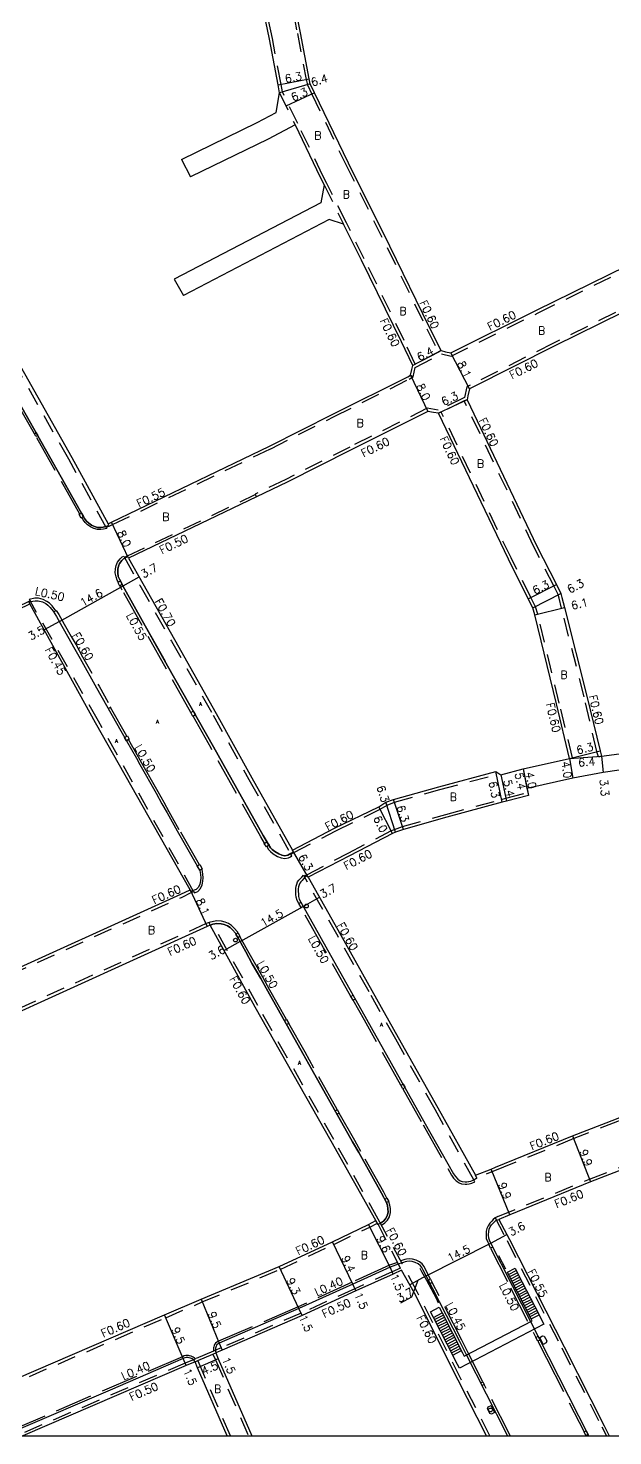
# Model space of a CAD drawing. Header units: metres. Extents: x -2400 to -1599, y -109200 to -108600.
# Drawn here: x -2234.9 to -2118, y -109200 to -108918.7 of the extents above; entities that cross this region are included whole.
import ezdxf

# ---------------------------------------------------------------- set-up
doc = ezdxf.new("R2010")
doc.units = ezdxf.units.M
doc.header["$LTSCALE"] = 2.5
doc.linetypes.add('22320', pattern=[2.5, 1.5, -1])
doc.linetypes.add('22330', pattern=[4, 3, -1])
doc.layers.get('0').update_dxf_attribs({"color": 150, "lineweight": 50})
for name, color, linetype in [('2101000', 7, 'Continuous'), ('2102000', 4, 'Continuous'), ('2102001', 191, 'Continuous'), ('2211000', 14, 'Continuous'), ('2211100', 7, 'Continuous'), ('2213000', 3, 'Continuous'), ('2227000', 1, 'Continuous'), ('2232000', 120, '22320'), ('2233000', 120, '22330'), ('2235000', 4, 'Continuous'), ('2236000', 3, 'Continuous'), ('2238000', 3, 'Continuous'), ('6165200', 90, '61300'), ('9107000', 4, 'Continuous'), ('9201100', 215, 'Continuous'), ('9201500', 222, 'Continuous'), ('9201600', 215, 'Continuous'), ('9202100', 82, 'Continuous'), ('9203500', 155, 'Continuous'), ('999', 7, 'Continuous')]:
    doc.layers.add(name, color=color, linetype=linetype)
doc.styles.add('Dm_Anotation', font='txt.shx', dxfattribs={"bigfont": 'pscdm.shx'})
doc.linetypes.add('61300', pattern='A,2,-0.75,[1,dmdr.shx,S=0.15,R=0,X=0,Y=0],-0.75', length=3.5)

# ---------------------------------------------------------------- blocks, each defined once
blk = doc.blocks.new('223800')
at = {"color": 0, "linetype": 'Continuous'}
blk.add_circle((0, 0), 0.75, dxfattribs=at)

msp = doc.modelspace()

# ---------------------------------------------------------------- linework, layer by layer
at = {"layer": '2101000'}
for points in [[(-2152.35, -108983.11), (-2154.66, -108978.47), (-2162.58, -108962.25), (-2170.86, -108945.63), (-2177.67, -108931.56), (-2178.52, -108929.79), (-2178.73, -108928.81), (-2180.49, -108919.61), (-2185, -108896.77), (-2185.27, -108895.41), (-2181.96, -108894.75), (-2144.16, -108887.31), (-2140.11, -108886.51), (-2109.64, -108880.31), (-2106.22, -108879.64), (-2103.59, -108893.59), (-2100.46, -108912.92), (-2099.84, -108916.76), (-2095.9, -108941.15)], [(-2184.66, -108931.6), (-2184.92, -108929.99), (-2186.67, -108920.82), (-2191.38, -108898.03), (-2191.67, -108896.67), (-2192.72, -108896.87), (-2198.43, -108898), (-2221.2, -108902.42), (-2251.51, -108908.37), (-2269.32, -108912.27)], [(-2273.35, -108920.93), (-2266.16, -108933.38), (-2257.41, -108948.81), (-2251.57, -108959.4), (-2244.19, -108972.67), (-2237.71, -108984.02), (-2226.17, -109004.45), (-2218.96, -109017.69)], [(-2181.54, -108937.98), (-2176.51, -108948.41), (-2175.75, -108949.94)], [(-2152.35, -108983.11), (-2151.46, -108983.32), (-2150.41, -108983.57), (-2133.22, -108975.03), (-2115.16, -108966.13), (-2108.18, -108962.54), (-2106.19, -108961.66), (-2103.51, -108960.46), (-2099.99, -108959.09), (-2095.21, -108957.21), (-2093.43, -108956.65), (-2093.72, -108954.65), (-2095.55, -108943.28)], [(-2218.96, -109017.69), (-2218.29, -109017.37), (-2186.66, -109002.22), (-2173.96, -108995.8), (-2159, -108988.33), (-2158.46, -108988.04), (-2158.19, -108986.86), (-2158.02, -108986.09), (-2160.27, -108981.32), (-2168.23, -108965.04), (-2171.83, -108957.81)], [(-2111.58, -108973.28), (-2129.61, -108982.17), (-2146.27, -108990.54), (-2146.68, -108990.76)], [(-2146.68, -108990.76), (-2146.99, -108992.16), (-2147.15, -108992.91), (-2133.22, -109022.04), (-2129.28, -109029.85), (-2128.37, -109031.65), (-2128.17, -109032.43), (-2127.67, -109034.45), (-2123.16, -109052.16), (-2120.53, -109063.08), (-2120.26, -109064.16), (-2106.17, -109062.27)], [(-2182.07, -109082.92), (-2173.63, -109078.53), (-2164.78, -109074.25), (-2163.42, -109073.38), (-2161.86, -109072.81), (-2152.76, -109070.26), (-2141.4, -109067.22), (-2140.42, -109067.87), (-2135.93, -109066.7), (-2126.64, -109064.64), (-2129.27, -109053.68), (-2133.59, -109035.91), (-2133.99, -109034.49), (-2134.9, -109032.69), (-2138.88, -109024.81), (-2152.83, -108995.63), (-2153.86, -108995.45), (-2155, -108995.25), (-2170.32, -109002.92), (-2183.12, -109009.39), (-2189.29, -109012.35), (-2214.86, -109024.59)], [(-2214.86, -109024.59), (-2211.98, -109029.67), (-2205.66, -109040.86), (-2197.33, -109055.65), (-2190.19, -109068.46), (-2182.07, -109082.92)], [(-2282.76, -109055.34), (-2276.67, -109052.69), (-2235.4, -109034.09), (-2234.58, -109033.72)], [(-2202.56, -109090.85), (-2221.48, -109057.5), (-2234.58, -109033.72)], [(-2077.74, -109061.12), (-2083.5, -109062.15), (-2088.67, -109062.78), (-2105.81, -109065.35), (-2119.95, -109067.39), (-2125.96, -109068.58), (-2135.16, -109070.63), (-2135, -109071.41), (-2134.88, -109072), (-2139.25, -109073.14), (-2140.1, -109073.38), (-2151.22, -109076.37), (-2159.87, -109078.79), (-2161.44, -109079.36), (-2162.03, -109079.59), (-2170.67, -109084.09), (-2178.9, -109088.36)], [(-2178.9, -109088.36), (-2172.41, -109099.93), (-2166.22, -109110.99), (-2160.89, -109120.4), (-2153.02, -109134.45), (-2145.44, -109147.93)], [(-2282.76, -109126.91), (-2280.95, -109126.02), (-2259.64, -109116.6), (-2244.68, -109109.97), (-2204.41, -109091.77), (-2202.56, -109090.85)], [(-2198.5, -109097.92), (-2199.1, -109098.17), (-2241.38, -109117.36), (-2256.34, -109124), (-2277.55, -109133.49), (-2280.74, -109134.99), (-2282.76, -109135.87)], [(-2165.36, -109156.96), (-2174.34, -109141.11), (-2189.53, -109114.31), (-2198.5, -109097.92)], [(-2141.43, -109146.3), (-2126.03, -109140.05), (-2117.26, -109136.61), (-2103.03, -109130.8), (-2087.44, -109124.24), (-2086.94, -109124.03)], [(-2145.44, -109147.93), (-2142.34, -109146.67), (-2141.43, -109146.3)], [(-2114.87, -109146.3), (-2122.42, -109149.26), (-2138.61, -109155.84), (-2140.79, -109156.73)], [(-2263.45, -109200), (-2240.68, -109190.03), (-2207.65, -109175.83), (-2200.33, -109172.69), (-2184.75, -109166.18), (-2174.06, -109161.21), (-2166.87, -109157.73), (-2165.36, -109156.96)], [(-2140.79, -109156.73), (-2138.67, -109160.74), (-2127.74, -109182.2), (-2119.73, -109197.97), (-2118.69, -109200)], [(-2160.25, -109166.9), (-2161.93, -109167.67), (-2169.37, -109171.05), (-2180.15, -109175.95), (-2196.12, -109182.85), (-2197.42, -109183.41), (-2196.9, -109184.61), (-2190.22, -109200)], [(-2143.26, -109200), (-2148.91, -109188.88), (-2157.67, -109171.51), (-2160.25, -109166.9)], [(-2195.12, -109200), (-2201.03, -109186.4), (-2201.55, -109185.19), (-2203.31, -109185.94), (-2236.02, -109200)]]:
    msp.add_lwpolyline(points, dxfattribs=at)
at = {"layer": '2102000'}
for points in [[(-2204.28, -108944.91), (-2189.14, -108937.54), (-2185.33, -108935.51), (-2184.66, -108931.6)], [(-2181.54, -108937.98), (-2186.9, -108940.84), (-2202.43, -108948.4)], [(-2175.75, -108949.94), (-2176.42, -108953.54), (-2205.71, -108968.81)], [(-2171.83, -108957.81), (-2174.7, -108956.9), (-2203.84, -108972.07)]]:
    msp.add_lwpolyline(points, dxfattribs=at)
at = {"layer": '2102001'}
for points in [[(-2204.28, -108944.91), (-2202.43, -108948.4)], [(-2205.71, -108968.81), (-2203.84, -108972.07)]]:
    msp.add_lwpolyline(points, dxfattribs=at)
at = {"layer": '2211000'}
msp.add_lwpolyline([(-2131.76, -109177.7), (-2148.66, -109186.46), (-2149.44, -109185.01), (-2149.8, -109184.3), (-2153.88, -109176.32), (-2154.45, -109175.2), (-2152.7, -109174.28), (-2152.13, -109175.4), (-2148.05, -109183.38), (-2147.69, -109184.09), (-2134.09, -109177.03), (-2134.29, -109176.63), (-2138.5, -109168.39), (-2139.05, -109167.27), (-2137.55, -109166.49), (-2136.99, -109167.61), (-2132.75, -109175.8), (-2132.57, -109176.15)], close=True, dxfattribs=at)
at = {"layer": '2211100'}
for points in [[(-2138.83, -109167.72), (-2137.33, -109166.94)], [(-2138.61, -109168.17), (-2137.1, -109167.39)], [(-2138.39, -109168.6), (-2136.88, -109167.83)], [(-2138.16, -109169.06), (-2136.65, -109168.28)], [(-2137.93, -109169.51), (-2136.42, -109168.72)], [(-2137.7, -109169.95), (-2136.19, -109169.16)], [(-2137.48, -109170.4), (-2135.96, -109169.61)], [(-2137.25, -109170.84), (-2135.73, -109170.05)], [(-2137.02, -109171.29), (-2135.5, -109170.5)], [(-2136.79, -109171.74), (-2135.27, -109170.94)], [(-2136.57, -109172.18), (-2135.04, -109171.38)], [(-2136.34, -109172.63), (-2134.81, -109171.83)], [(-2136.11, -109173.07), (-2134.58, -109172.27)], [(-2135.88, -109173.51), (-2134.35, -109172.72)], [(-2135.65, -109173.96), (-2134.12, -109173.16)], [(-2135.43, -109174.4), (-2133.89, -109173.6)], [(-2135.19, -109174.86), (-2133.66, -109174.05)], [(-2134.97, -109175.29), (-2133.43, -109174.49)], [(-2153.88, -109176.32), (-2152.13, -109175.4)], [(-2153.65, -109176.77), (-2151.9, -109175.85)], [(-2153.43, -109177.21), (-2151.68, -109176.29)], [(-2153.2, -109177.66), (-2151.45, -109176.74)], [(-2152.97, -109178.1), (-2151.22, -109177.18)], [(-2134.74, -109175.74), (-2133.2, -109174.94)], [(-2134.52, -109176.18), (-2132.97, -109175.38)], [(-2134.29, -109176.63), (-2132.75, -109175.8)], [(-2152.75, -109178.54), (-2150.99, -109177.63)], [(-2152.51, -109178.99), (-2150.77, -109178.07)], [(-2152.29, -109179.44), (-2150.54, -109178.52)], [(-2152.06, -109179.88), (-2150.31, -109178.96)], [(-2151.83, -109180.33), (-2150.08, -109179.41)], [(-2151.6, -109180.78), (-2149.85, -109179.85)], [(-2151.37, -109181.22), (-2149.63, -109180.3)], [(-2151.15, -109181.66), (-2149.39, -109180.75)], [(-2150.92, -109182.11), (-2149.17, -109181.19)], [(-2150.69, -109182.55), (-2148.94, -109181.63)], [(-2150.46, -109182.99), (-2148.72, -109182.08)], [(-2150.23, -109183.44), (-2148.49, -109182.52)], [(-2150, -109183.89), (-2148.26, -109182.97)]]:
    msp.add_lwpolyline(points, dxfattribs=at)
at = {"layer": '2213000'}
for points in [[(-2219.39, -109018.28), (-2219.91, -109018.41), (-2220.41, -109018.46), (-2221.03, -109018.44), (-2221.66, -109018.26), (-2222.23, -109017.97), (-2222.78, -109017.59), (-2223.23, -109017.16), (-2223.63, -109016.67), (-2237.64, -108991.88), (-2248.42, -108972.74), (-2264.05, -108945), (-2273.46, -108928.32), (-2276.76, -108922.23)], [(-2182.46, -109083.61), (-2182.48, -109083.62), (-2182.63, -109083.76), (-2182.96, -109083.94), (-2183.6, -109084.05), (-2184.2, -109083.94), (-2184.8, -109083.7), (-2185.62, -109083.23), (-2186.11, -109082.84), (-2186.43, -109082.49), (-2187.91, -109080.04), (-2197.87, -109062.32), (-2207.03, -109046.08), (-2212.1, -109037.02), (-2215.64, -109030.7), (-2216.67, -109028.8), (-2216.9, -109028.22), (-2217.02, -109027.49), (-2216.98, -109026.78), (-2216.85, -109026.16), (-2216.63, -109025.64), (-2216.18, -109025.05), (-2215.83, -109024.73), (-2215.6, -109024.59)], [(-2234.49, -109033.25), (-2234.47, -109033.24), (-2233.54, -109033.08), (-2232.92, -109033.1), (-2232.09, -109033.28), (-2231.42, -109033.63), (-2230.98, -109033.96), (-2230.5, -109034.44), (-2229.91, -109035.17), (-2229.24, -109036.25), (-2228.19, -109038.15), (-2226.78, -109040.61), (-2225.83, -109042.3), (-2224.5, -109044.66), (-2221.23, -109050.51), (-2215.26, -109061.09), (-2213.29, -109064.58), (-2212.59, -109065.79), (-2209.36, -109071.52), (-2208.18, -109073.66), (-2207.12, -109075.5), (-2205.12, -109079.09), (-2200.6, -109087), (-2200.46, -109087.82), (-2200.41, -109088.45), (-2200.47, -109089.09), (-2200.61, -109089.74), (-2200.88, -109090.34), (-2201.33, -109090.8), (-2201.95, -109091)], [(-2179.6, -109088.36), (-2179.9, -109088.71), (-2180.14, -109088.99), (-2180.41, -109089.27), (-2180.6, -109089.53), (-2180.74, -109089.88), (-2180.85, -109090.28), (-2180.91, -109090.67), (-2180.92, -109091.13), (-2180.89, -109091.77), (-2180.84, -109092.23), (-2180.71, -109092.75), (-2175.41, -109102.23), (-2167.27, -109116.72), (-2155.49, -109137.61), (-2149.85, -109147.63), (-2149.47, -109148.19), (-2149, -109148.69), (-2148.53, -109149.01), (-2148.14, -109149.16), (-2147.52, -109149.25), (-2147.22, -109149.24), (-2146.83, -109149.18), (-2146.78, -109149.17), (-2146.4, -109149.08), (-2145.82, -109148.8)], [(-2164.47, -109157.48), (-2163.88, -109157.06), (-2163.45, -109156.6), (-2163.14, -109156.05), (-2162.95, -109155.32), (-2162.97, -109154.61), (-2163.07, -109153.99), (-2163.25, -109153.39), (-2164.25, -109151.51), (-2168.81, -109143.4), (-2170.03, -109141.24), (-2178.21, -109126.76), (-2179.98, -109123.55), (-2187.01, -109111.14), (-2188.42, -109108.58), (-2190.1, -109105.64), (-2191.4, -109103.28), (-2193.49, -109099.52), (-2194.06, -109098.85), (-2194.53, -109098.42), (-2195.08, -109098.06), (-2195.71, -109097.79), (-2196.31, -109097.64), (-2197.22, -109097.59), (-2198.01, -109097.75), (-2198.5, -109097.92), (-2198.5, -109097.92)], [(-2122.8, -109200), (-2130.8, -109184.26), (-2138.01, -109170.16), (-2142.56, -109161.12), (-2142.79, -109160.47), (-2142.83, -109159.81), (-2142.81, -109159.18), (-2142.7, -109158.7), (-2142.51, -109158.24), (-2142.23, -109157.82), (-2141.91, -109157.5), (-2141.59, -109157.19), (-2141.29, -109156.91)], [(-2160.93, -109165.72), (-2162.53, -109166.29), (-2169.97, -109169.68), (-2180.76, -109174.58), (-2196.71, -109181.47), (-2196.95, -109181.6), (-2197.17, -109181.77), (-2197.29, -109181.94), (-2197.34, -109182.07), (-2197.4, -109182.29), (-2197.44, -109182.5), (-2197.47, -109182.71), (-2197.48, -109182.89), (-2197.48, -109183.01), (-2197.46, -109183.17), (-2197.42, -109183.41)], [(-2139.03, -109200), (-2139.21, -109199.64), (-2147.32, -109183.65), (-2148.6, -109181.12), (-2155.35, -109168), (-2155.89, -109166.9), (-2156.16, -109166.36), (-2156.47, -109165.99), (-2156.94, -109165.64), (-2157.51, -109165.34), (-2158.14, -109165.17), (-2158.66, -109165.11), (-2159.16, -109165.16), (-2159.5, -109165.24), (-2159.83, -109165.33), (-2160.17, -109165.45), (-2160.93, -109165.72)], [(-2201.55, -109185.19), (-2201.7, -109184.94), (-2201.84, -109184.79), (-2201.94, -109184.72), (-2202.11, -109184.61), (-2202.23, -109184.54), (-2202.44, -109184.47), (-2202.73, -109184.4), (-2202.92, -109184.37), (-2203.13, -109184.36), (-2203.34, -109184.36), (-2203.57, -109184.42), (-2203.9, -109184.56), (-2218.5, -109190.84)]]:
    msp.add_lwpolyline(points, dxfattribs=at)
at = {"layer": '2227000'}
for points in [[(-2212.1, -109037.02), (-2207.52, -109045.2)], [(-2218.5, -109190.84), (-2236.88, -109198.74), (-2239.76, -109200)]]:
    msp.add_lwpolyline(points, dxfattribs=at)
at = {"layer": '2232000'}
for points in [[(-2185.86, -108895.52), (-2185.59, -108896.89), (-2181.08, -108919.72), (-2179.32, -108928.93), (-2179.09, -108929.98), (-2178.21, -108931.82), (-2171.4, -108945.89), (-2163.12, -108962.52), (-2155.2, -108978.74), (-2152.88, -108983.39)], [(-2157.49, -108985.81), (-2159.73, -108981.06), (-2167.69, -108964.77), (-2171.29, -108957.55), (-2175.21, -108949.67), (-2175.97, -108948.15), (-2181, -108937.72), (-2184.08, -108931.41), (-2184.33, -108929.89), (-2186.08, -108920.71), (-2190.79, -108897.91), (-2191.08, -108896.55)], [(-2218.72, -109018.19), (-2219.3, -109018.44), (-2226.83, -109004.82), (-2238.37, -108984.39), (-2244.85, -108973.04), (-2252.23, -108959.77), (-2258.06, -108949.18), (-2266.81, -108933.75), (-2272.59, -108923.77), (-2272.75, -108923.87), (-2274.54, -108920.76), (-2270.83, -108911.39), (-2268.7, -108911)], [(-2158.46, -108988.04), (-2157.92, -108988.37), (-2157.49, -108986.49), (-2152.27, -108983.74), (-2150.33, -108984.2), (-2132.95, -108975.57), (-2114.89, -108966.67), (-2107.92, -108963.09), (-2105.95, -108962.21), (-2103.28, -108961.02), (-2099.78, -108959.65), (-2095.01, -108957.78), (-2092.76, -108957.07), (-2093.12, -108954.55), (-2094.96, -108943.19), (-2095.31, -108941.05), (-2099.25, -108916.66)], [(-2184.66, -108931.6), (-2181.54, -108937.98)], [(-2175.75, -108949.94), (-2171.83, -108957.81)], [(-2091.7, -108964.71), (-2100.64, -108967.29), (-2103.18, -108968.42), (-2104.98, -108969.22), (-2111.85, -108972.75), (-2129.88, -108981.63), (-2146.55, -108990.01), (-2147.2, -108990.36), (-2147.67, -108992.49), (-2152.92, -108995), (-2155.09, -108994.63), (-2170.59, -109002.38), (-2183.38, -109008.85), (-2189.55, -109011.8), (-2189.5, -109011.89), (-2189.29, -109012.35)], [(-2152.35, -108983.11), (-2152.88, -108983.39), (-2157.49, -108985.81), (-2158.02, -108986.09)], [(-2218.72, -109018.19), (-2218.05, -109017.86), (-2186.42, -109002.71), (-2173.71, -108996.29), (-2158.75, -108988.82), (-2157.92, -108988.37)], [(-2147.15, -108992.91), (-2147.69, -108993.17), (-2152.29, -108995.37), (-2152.83, -108995.63)], [(-2120.26, -109064.16), (-2120.85, -109064.33), (-2121.17, -109063.24), (-2123.74, -109052.3), (-2128.25, -109034.59), (-2128.75, -109032.58), (-2128.93, -109031.87), (-2129.81, -109030.12), (-2133.76, -109022.3), (-2147.69, -108993.17)], [(-2126.64, -109064.64), (-2126.06, -109064.49), (-2128.69, -109053.54), (-2133.01, -109035.77), (-2133.42, -109034.28), (-2134.36, -109032.42), (-2138.34, -109024.54), (-2152.29, -108995.37)], [(-2215.07, -109024.14), (-2189.5, -109011.89)], [(-2215.07, -109024.14), (-2215.68, -109024.45), (-2212.58, -109030), (-2206.26, -109041.19), (-2197.93, -109055.98), (-2190.79, -109068.8), (-2182.4, -109083.72), (-2181.76, -109083.44)], [(-2234.78, -109033.26), (-2235.61, -109033.64), (-2276.88, -109052.23), (-2282.76, -109054.79)], [(-2202.3, -109091.39), (-2201.83, -109091.2), (-2220.88, -109057.16), (-2234.55, -109033.14), (-2234.78, -109033.26)], [(-2229.81, -109035.33), (-2229.3, -109035.02), (-2228.77, -109035.87), (-2227.72, -109037.78), (-2226.31, -109040.24), (-2225.36, -109041.93), (-2224.03, -109044.29), (-2220.76, -109050.14), (-2218.38, -109054.37), (-2218.89, -109054.66)], [(-2181.76, -109083.44), (-2173.36, -109079.06), (-2164.49, -109074.78), (-2163.15, -109073.92), (-2161.68, -109073.38), (-2152.6, -109070.84), (-2141.28, -109067.81), (-2141.4, -109067.22)], [(-2179.2, -109087.85), (-2170.95, -109083.56), (-2162.27, -109079.04), (-2161.65, -109078.8), (-2160.06, -109078.22), (-2151.38, -109075.79), (-2140.26, -109072.8), (-2139.41, -109072.56), (-2135, -109071.41)], [(-2145.21, -109148.49), (-2145.82, -109148.8), (-2153.55, -109134.75), (-2161.41, -109120.7), (-2166.75, -109111.29), (-2172.93, -109100.23), (-2179.74, -109088.11), (-2179.2, -109087.85)], [(-2282.76, -109127.57), (-2280.7, -109126.57), (-2259.39, -109117.15), (-2244.44, -109110.52), (-2204.15, -109092.32), (-2202.3, -109091.39)], [(-2198.5, -109097.92), (-2198.74, -109097.37), (-2199.33, -109097.62), (-2241.62, -109116.81), (-2256.59, -109123.45), (-2277.8, -109132.94), (-2281.03, -109134.47), (-2282.76, -109135.22)], [(-2142.56, -109200), (-2148.36, -109188.6), (-2157.11, -109171.23), (-2160.08, -109165.66), (-2164.57, -109157.3), (-2164.91, -109156.67), (-2173.8, -109140.8), (-2188.99, -109114), (-2198.01, -109097.75), (-2198.5, -109097.92), (-2198.5, -109097.92)], [(-2069.63, -109117.01), (-2069.41, -109117.57), (-2082.39, -109122.74), (-2086.71, -109124.58), (-2087.2, -109124.79), (-2102.8, -109131.35), (-2117.04, -109137.17), (-2125.81, -109140.6), (-2139.83, -109146.3)], [(-2139.83, -109146.3), (-2145.21, -109148.49)], [(-2141.02, -109156.18), (-2122.65, -109148.71), (-2116.51, -109146.3)], [(-2261.95, -109200), (-2240.44, -109190.58), (-2207.41, -109176.39), (-2200.1, -109173.24), (-2184.51, -109166.73), (-2173.8, -109161.75), (-2166.61, -109158.27), (-2165.08, -109157.49)], [(-2165.08, -109157.49), (-2160.48, -109166.46)], [(-2141.02, -109156.18), (-2141.53, -109156.46), (-2139.14, -109160.99), (-2128.21, -109182.44), (-2120.2, -109198.21), (-2119.28, -109200)], [(-2160.48, -109166.46), (-2162.14, -109167.21), (-2169.58, -109170.59), (-2180.35, -109175.49), (-2196.31, -109182.39), (-2197.62, -109182.95), (-2197.87, -109183.06), (-2201.47, -109184.6), (-2201.75, -109184.73), (-2203.51, -109185.48), (-2236.46, -109199.65), (-2237.27, -109200)], [(-2201.55, -109185.19), (-2201, -109184.95), (-2197.97, -109183.65), (-2197.42, -109183.41)], [(-2194.47, -109200), (-2200.48, -109186.16), (-2201, -109184.95)], [(-2197.97, -109183.65), (-2197.45, -109184.84), (-2190.88, -109200)]]:
    msp.add_lwpolyline(points, dxfattribs=at)
at = {"layer": '2233000'}
for points in [[(-2233.68, -108999.7), (-2237.99, -108992.08), (-2241.18, -108986.41)], [(-2224.58, -109015.79), (-2233.37, -109000.25)], [(-2219.3, -109018.44), (-2219.19, -109018.63), (-2219.85, -109018.81), (-2220.39, -109018.86), (-2221.09, -109018.85), (-2221.81, -109018.64), (-2222.44, -109018.31), (-2223.04, -109017.9), (-2223.52, -109017.43), (-2223.96, -109016.89), (-2224.2, -109016.47)], [(-2216.89, -109029.4), (-2217.1, -109029), (-2217.36, -109028.34), (-2217.5, -109027.52), (-2217.45, -109026.72), (-2217.31, -109026.02), (-2217.05, -109025.4), (-2216.54, -109024.73), (-2216.11, -109024.34), (-2215.82, -109024.17), (-2215.68, -109024.45)], [(-2202.37, -109055.44), (-2207.26, -109046.76), (-2216.1, -109030.96), (-2216.6, -109030.04)], [(-2229.4, -109035.08), (-2229.52, -109034.89), (-2230.14, -109034.12), (-2230.66, -109033.6), (-2231.17, -109033.22), (-2231.92, -109032.83), (-2232.87, -109032.61), (-2233.6, -109032.61), (-2234.74, -109032.82), (-2234.55, -109033.14)], [(-2215.21, -109060.18), (-2218.47, -109054.42)], [(-2187.63, -109081.53), (-2188.37, -109080.31), (-2198.34, -109062.58), (-2201.95, -109056.18)], [(-2200.69, -109085.86), (-2204.7, -109078.85), (-2206.7, -109075.26), (-2207.76, -109073.43), (-2208.94, -109071.29), (-2212.18, -109065.55), (-2212.87, -109064.34), (-2214.84, -109060.85)], [(-2187.21, -109082.24), (-2186.86, -109082.81), (-2186.47, -109083.23), (-2185.91, -109083.67), (-2185.03, -109084.18), (-2184.34, -109084.45), (-2183.61, -109084.59), (-2182.86, -109084.47), (-2182.48, -109084.27), (-2182.2, -109084.08), (-2182.4, -109083.72)], [(-2201.83, -109091.2), (-2201.69, -109091.47), (-2201, -109091.22), (-2200.46, -109090.6), (-2200.13, -109089.85), (-2199.99, -109089.13), (-2199.93, -109088.45), (-2199.97, -109087.76), (-2200.13, -109086.84), (-2200.19, -109086.73)], [(-2180.81, -109093.57), (-2181.11, -109092.98), (-2181.31, -109092.32), (-2181.37, -109091.83), (-2181.4, -109091.13), (-2181.39, -109090.59), (-2181.32, -109090.17), (-2181.21, -109089.75), (-2181.03, -109089.3), (-2180.77, -109088.96), (-2180.46, -109088.63), (-2180.18, -109088.33), (-2179.85, -109087.94), (-2179.74, -109088.11)], [(-2170.37, -109112.18), (-2175.83, -109102.46), (-2180.34, -109094.4)], [(-2192.94, -109099.49), (-2193.08, -109099.24), (-2193.71, -109098.5), (-2194.23, -109098.03), (-2194.85, -109097.62), (-2195.55, -109097.33), (-2196.24, -109097.15), (-2197.24, -109097.1), (-2198.74, -109097.37)], [(-2183.26, -109116.77), (-2186.58, -109110.9), (-2187.99, -109108.34), (-2189.67, -109105.4), (-2190.97, -109103.04), (-2192.56, -109100.17)], [(-2160.36, -109129.94), (-2167.68, -109116.95), (-2169.94, -109112.95)], [(-2173.11, -109134.78), (-2177.78, -109126.52), (-2179.55, -109123.31), (-2182.8, -109117.56)], [(-2159.97, -109130.63), (-2155.91, -109137.84), (-2150.26, -109147.88), (-2149.85, -109148.49), (-2149.31, -109149.06), (-2148.75, -109149.43), (-2148.26, -109149.63), (-2147.54, -109149.73), (-2147.22, -109149.72), (-2146.71, -109149.66), (-2146.22, -109149.53), (-2145.58, -109149.23), (-2145.82, -109148.8)], [(-2163.17, -109152.49), (-2163.82, -109151.27), (-2168.38, -109143.15), (-2169.6, -109141), (-2172.7, -109135.52)], [(-2164.24, -109157.92), (-2163.56, -109157.44), (-2163.05, -109156.9), (-2162.67, -109156.23), (-2162.46, -109155.37), (-2162.48, -109154.57), (-2162.59, -109153.88), (-2162.79, -109153.2), (-2162.82, -109153.14)], [(-2141.53, -109156.46), (-2141.89, -109156.78), (-2142.22, -109157.11), (-2142.62, -109157.5), (-2142.95, -109158), (-2143.17, -109158.55), (-2143.31, -109159.11), (-2143.33, -109159.81), (-2143.29, -109160.57), (-2143.02, -109161.32), (-2142.82, -109161.7)], [(-2142.43, -109162.48), (-2138.45, -109170.39), (-2133.37, -109180.33)], [(-2161.07, -109165.34), (-2162.68, -109165.92), (-2170.14, -109169.31), (-2180.92, -109174.22), (-2196.88, -109181.11), (-2197.17, -109181.26), (-2197.47, -109181.49), (-2197.64, -109181.75), (-2197.72, -109181.95), (-2197.79, -109182.2), (-2197.83, -109182.43), (-2197.87, -109182.67), (-2197.88, -109182.88), (-2197.88, -109183.03), (-2197.87, -109183.06)], [(-2154.47, -109168.67), (-2154.93, -109167.79), (-2155.47, -109166.69), (-2155.76, -109166.1), (-2156.15, -109165.64), (-2156.68, -109165.23), (-2157.34, -109164.89), (-2158.06, -109164.7), (-2158.66, -109164.64), (-2159.24, -109164.69), (-2159.61, -109164.78), (-2159.97, -109164.87), (-2160.42, -109165.03)], [(-2143.98, -109189.19), (-2146.89, -109183.44), (-2148.17, -109180.9), (-2154.11, -109169.37)], [(-2132.97, -109181.1), (-2131.24, -109184.48), (-2123.75, -109199.22)], [(-2201.47, -109184.6), (-2201.57, -109184.49), (-2201.71, -109184.38), (-2201.9, -109184.27), (-2202.06, -109184.18), (-2202.33, -109184.09), (-2202.65, -109184.01), (-2202.88, -109183.97), (-2203.12, -109183.96), (-2203.4, -109183.97), (-2203.7, -109184.04), (-2204.06, -109184.19), (-2237.04, -109198.37), (-2240.76, -109200)], [(-2138.5, -109200), (-2138.79, -109199.43), (-2143.69, -109189.75)], [(-2123.38, -109199.95), (-2123.36, -109200)]]:
    msp.add_lwpolyline(points, dxfattribs=at)
at = {"layer": '2235000'}
for points in [[(-2233.02, -109000.05), (-2233.37, -109000.25), (-2233.68, -108999.7), (-2233.33, -108999.5)], [(-2223.85, -109016.28), (-2224.35, -109016.56), (-2224.74, -109015.88), (-2224.23, -109015.59)], [(-2216.47, -109029.17), (-2217, -109029.46), (-2216.67, -109030.08), (-2216.13, -109029.79)], [(-2201.48, -109055.92), (-2201.99, -109056.21), (-2202.41, -109055.46), (-2201.9, -109055.18)], [(-2215.63, -109060.41), (-2215.08, -109060.1), (-2214.71, -109060.77), (-2215.26, -109061.08)], [(-2186.75, -109081.96), (-2187.29, -109082.29), (-2187.72, -109081.58), (-2187.18, -109081.25)], [(-2201.11, -109086.1), (-2200.61, -109085.81), (-2200.11, -109086.69), (-2200.61, -109086.97)], [(-2179.92, -109094.17), (-2180.34, -109094.4), (-2180.81, -109093.57), (-2180.39, -109093.33)], [(-2193.37, -109099.73), (-2192.94, -109099.49), (-2192.56, -109100.17), (-2192.99, -109100.41)], [(-2169.52, -109112.71), (-2169.94, -109112.95), (-2170.37, -109112.18), (-2169.95, -109111.94)], [(-2183.68, -109117.01), (-2183.26, -109116.77), (-2182.8, -109117.56), (-2183.23, -109117.81)], [(-2159.55, -109130.4), (-2159.97, -109130.63), (-2160.36, -109129.94), (-2159.95, -109129.7)], [(-2173.54, -109135.02), (-2173.11, -109134.78), (-2172.7, -109135.52), (-2173.12, -109135.76)], [(-2163.6, -109152.72), (-2163.17, -109152.49), (-2162.82, -109153.14), (-2163.26, -109153.37)], [(-2141.99, -109162.26), (-2142.43, -109162.48), (-2142.82, -109161.7), (-2142.38, -109161.48)], [(-2154.89, -109168.89), (-2154.47, -109168.67), (-2154.11, -109169.37), (-2154.53, -109169.59)], [(-2132.53, -109180.88), (-2132.97, -109181.1), (-2133.37, -109180.33), (-2132.92, -109180.11)], [(-2144.4, -109189.41), (-2143.98, -109189.19), (-2143.69, -109189.75), (-2144.12, -109189.97)], [(-2122.94, -109199.73), (-2123.38, -109199.95), (-2123.75, -109199.22), (-2123.32, -109198.98)]]:
    msp.add_lwpolyline(points, close=True, dxfattribs=at)
at = {"layer": '2236000'}
for points in [[(-2132.61, -109180.32), (-2132.02, -109180), (-2131.74, -109180.08), (-2131.21, -109181.02), (-2131.31, -109181.4), (-2131.89, -109181.72)], [(-2141.65, -109195.34), (-2142.26, -109195.65), (-2142.58, -109195.55), (-2143.07, -109194.58), (-2142.9, -109194.23), (-2142.35, -109193.96)]]:
    msp.add_lwpolyline(points, close=True, dxfattribs=at)
at = {"layer": '6165200'}
for points in [[(-2139.4, -109166.71), (-2140.79, -109163.99)], [(-2152.84, -109173.46), (-2153.28, -109172.58), (-2155.2, -109168.98), (-2156.2, -109167.23), (-2156.53, -109166.53)]]:
    msp.add_lwpolyline(points, dxfattribs=at)
at = {"layer": '9107000'}
for points in [[(-2276.76, -108922.23), (-2273.46, -108928.32), (-2264.05, -108945), (-2248.42, -108972.74), (-2237.64, -108991.88), (-2223.63, -109016.67), (-2223.23, -109017.16), (-2222.78, -109017.59), (-2222.23, -109017.97), (-2221.66, -109018.26), (-2221.03, -109018.44), (-2220.41, -109018.46), (-2219.91, -109018.41), (-2219.39, -109018.28), (-2218.82, -109017.97), (-2218.96, -109017.69)], [(-2214.86, -109024.59), (-2215.01, -109024.27), (-2215.6, -109024.59), (-2215.83, -109024.73), (-2216.18, -109025.05), (-2216.63, -109025.64), (-2216.85, -109026.16), (-2216.98, -109026.78), (-2217.02, -109027.49), (-2216.9, -109028.22), (-2216.67, -109028.8), (-2215.64, -109030.7), (-2212.1, -109037.02), (-2207.03, -109046.08), (-2197.87, -109062.32), (-2187.91, -109080.04), (-2186.43, -109082.49), (-2186.11, -109082.84), (-2185.62, -109083.23), (-2184.8, -109083.7), (-2184.2, -109083.94), (-2183.6, -109084.05), (-2182.96, -109083.94), (-2182.63, -109083.76), (-2182.48, -109083.62), (-2182.46, -109083.61), (-2181.87, -109083.27), (-2182.07, -109082.92)], [(-2234.58, -109033.72), (-2234.73, -109033.39), (-2234.49, -109033.25), (-2234.47, -109033.24), (-2233.54, -109033.08), (-2232.92, -109033.1), (-2232.09, -109033.28), (-2231.42, -109033.63), (-2230.98, -109033.96), (-2230.5, -109034.44), (-2229.91, -109035.17), (-2229.24, -109036.25), (-2228.19, -109038.15), (-2226.78, -109040.61), (-2225.83, -109042.3), (-2224.5, -109044.66), (-2221.23, -109050.51), (-2215.26, -109061.09), (-2213.29, -109064.58), (-2212.59, -109065.79), (-2209.36, -109071.52), (-2208.18, -109073.66), (-2207.12, -109075.5), (-2205.12, -109079.09), (-2200.6, -109087), (-2200.46, -109087.82), (-2200.41, -109088.45), (-2200.47, -109089.09), (-2200.61, -109089.74), (-2200.88, -109090.34), (-2201.33, -109090.8), (-2201.95, -109091), (-2202.38, -109091.23), (-2202.56, -109090.85)], [(-2178.9, -109088.36), (-2179.08, -109088.05), (-2179.6, -109088.36), (-2179.9, -109088.71), (-2180.14, -109088.99), (-2180.41, -109089.27), (-2180.6, -109089.53), (-2180.74, -109089.88), (-2180.85, -109090.28), (-2180.91, -109090.67), (-2180.92, -109091.13), (-2180.89, -109091.77), (-2180.84, -109092.23), (-2180.71, -109092.75), (-2175.41, -109102.23), (-2167.27, -109116.72), (-2155.49, -109137.61), (-2149.85, -109147.63), (-2149.47, -109148.19), (-2149, -109148.69), (-2148.53, -109149.01), (-2148.14, -109149.16), (-2147.52, -109149.25), (-2147.22, -109149.24), (-2146.83, -109149.18), (-2146.78, -109149.17), (-2146.4, -109149.08), (-2145.82, -109148.8), (-2145.21, -109148.49), (-2145.44, -109147.93)], [(-2198.5, -109097.92), (-2198.5, -109097.92), (-2198.01, -109097.75), (-2197.22, -109097.59), (-2196.31, -109097.64), (-2195.71, -109097.79), (-2195.08, -109098.06), (-2194.53, -109098.42), (-2194.06, -109098.85), (-2193.49, -109099.52), (-2191.4, -109103.28), (-2190.1, -109105.64), (-2188.42, -109108.58), (-2187.01, -109111.14), (-2179.98, -109123.55), (-2178.21, -109126.76), (-2170.03, -109141.24), (-2168.81, -109143.4), (-2164.25, -109151.51), (-2163.25, -109153.39), (-2163.07, -109153.99), (-2162.97, -109154.61), (-2162.95, -109155.32), (-2163.14, -109156.05), (-2163.45, -109156.6), (-2163.88, -109157.06), (-2164.47, -109157.48), (-2164.95, -109157.75), (-2165.36, -109156.96)], [(-2122.8, -109200), (-2130.8, -109184.26), (-2138.01, -109170.16), (-2142.56, -109161.12), (-2142.79, -109160.47), (-2142.83, -109159.81), (-2142.81, -109159.18), (-2142.7, -109158.7), (-2142.51, -109158.24), (-2142.23, -109157.82), (-2141.91, -109157.5), (-2141.59, -109157.19), (-2141.29, -109156.91), (-2140.79, -109156.73)], [(-2139.03, -109200), (-2139.21, -109199.64), (-2147.32, -109183.65), (-2148.6, -109181.12), (-2155.35, -109168), (-2155.89, -109166.9), (-2156.16, -109166.36), (-2156.47, -109165.99), (-2156.94, -109165.64), (-2157.51, -109165.34), (-2158.14, -109165.17), (-2158.66, -109165.11), (-2159.16, -109165.16), (-2159.5, -109165.24), (-2159.83, -109165.33), (-2160.17, -109165.45), (-2160.93, -109165.72)]]:
    msp.add_lwpolyline(points, dxfattribs=at)
at = {"layer": '9201100'}
for points in [[(-2184.92, -108929.99), (-2178.73, -108928.81)], [(-2178.52, -108929.79), (-2184.66, -108931.6)], [(-2177.67, -108931.56), (-2183.38, -108934.22)], [(-2152.35, -108983.11), (-2158.02, -108986.09)], [(-2146.68, -108990.76), (-2150.41, -108983.57)], [(-2158.46, -108988.04), (-2155, -108995.25)], [(-2147.15, -108992.91), (-2152.83, -108995.63)], [(-2214.86, -109024.59), (-2218.29, -109017.37)], [(-2134.9, -109032.69), (-2129.28, -109029.85)], [(-2133.99, -109034.49), (-2128.37, -109031.65)], [(-2133.59, -109035.91), (-2127.67, -109034.45)], [(-2126.64, -109064.64), (-2120.53, -109063.08)], [(-2126.64, -109064.64), (-2120.26, -109064.16)], [(-2126.64, -109064.64), (-2125.96, -109068.58)], [(-2120.26, -109064.16), (-2119.95, -109067.39)], [(-2140.1, -109073.38), (-2141.4, -109067.22)], [(-2135.93, -109066.7), (-2135.16, -109070.63)], [(-2135.93, -109066.7), (-2134.88, -109072)], [(-2140.42, -109067.87), (-2139.25, -109073.14)], [(-2159.87, -109078.79), (-2161.86, -109072.81)], [(-2162.03, -109079.59), (-2164.78, -109074.25)], [(-2161.44, -109079.36), (-2163.42, -109073.38)], [(-2178.9, -109088.36), (-2182.07, -109082.92)], [(-2202.56, -109090.85), (-2199.1, -109098.17)], [(-2126.03, -109140.05), (-2122.42, -109149.26)], [(-2138.61, -109155.84), (-2142.34, -109146.67)], [(-2162.53, -109166.29), (-2166.87, -109157.73)], [(-2169.97, -109169.68), (-2174.06, -109161.21)], [(-2180.76, -109174.58), (-2184.75, -109166.18)], [(-2161.93, -109167.67), (-2162.53, -109166.29)], [(-2169.37, -109171.05), (-2169.97, -109169.68)], [(-2200.33, -109172.69), (-2196.71, -109181.47)], [(-2180.15, -109175.95), (-2180.76, -109174.58)], [(-2203.9, -109184.56), (-2207.65, -109175.83)], [(-2196.71, -109181.47), (-2196.12, -109182.85)], [(-2203.31, -109185.94), (-2203.9, -109184.56)], [(-2196.9, -109184.61), (-2201.03, -109186.4)]]:
    msp.add_lwpolyline(points, dxfattribs=at)
at = {"layer": '9201100', "flags": 128}
for points in [[(-2215.96, -109030.12), (-2212.75, -109028.3)], [(-2228.69, -109037.25), (-2215.96, -109030.12)], [(-2228.69, -109037.25), (-2231.72, -109038.91)], [(-2179.92, -109094.17), (-2176.67, -109092.35)], [(-2192.54, -109101.23), (-2179.92, -109094.17)], [(-2192.54, -109101.23), (-2195.73, -109102.98)], [(-2142.38, -109161.48), (-2139.18, -109159.78)], [(-2155.35, -109168), (-2142.38, -109161.48)], [(-2155.35, -109168), (-2158.61, -109169.83)]]:
    msp.add_lwpolyline(points, dxfattribs=at)
at = {"layer": '9201600', "flags": 128}
msp.add_lwpolyline([(-2157, -109168.93), (-2158.25, -109172.26), (-2160.46, -109173.5)], dxfattribs=at)
at = {"layer": '999'}
msp.add_lwpolyline([(-2400, -109200), (-1600, -109200), (-1600, -108600), (-2400, -108600)], close=True, dxfattribs=at)

# ---------------------------------------------------------------- block references
at = {"layer": '2238000', "xscale": 0.5, "yscale": 0.5, "zscale": 0.5}
for p in [(-2179.27, -109094.11, 5.54), (-2193.47, -109100.91, 5.56), (-2142.46, -109194.83, 6.2)]:
    msp.add_blockref('223800', p, dxfattribs=at)

# ---------------------------------------------------------------- texts
at = {"layer": '9201500', "style": 'Dm_Anotation'}
for s, rotation, p in [('6.3', 10.7917, (-2183.42, -108929.6)), ('6.4', 16.4281, (-2178.12, -108930.3)), ('6.3', 24.9702, (-2181.89, -108933.35)), ('6.4', 27.7342, (-2156.65, -108985.25)), ('8.1', 297.4176, (-2149.19, -108985.7)), ('8.0', 295.5816, (-2157.33, -108990.16)), ('6.3', 25.5782, (-2151.82, -108994.15)), ('8.0', 295.4309, (-2217.17, -109019.49)), ('3.7', 29.5867, (-2211.83, -109028.62)), ('14.6', 29.223, (-2224.01, -109034.34)), ('6.3', 26.8122, (-2133.56, -109031.9)), ('6.3', 26.814, (-2126.62, -109031.66)), ('6.1', 13.8135, (-2126.11, -109034.89)), ('3.5', 28.845, (-2234.38, -109041.04)), ('6.3', 14.2837, (-2125.04, -109063.8)), ('6.4', 4.2831, (-2124.86, -109066.24)), ('5.4', 281.2267, (-2137.61, -109067.62)), ('4.0', 281.2267, (-2135.47, -109067.44)), ('4.0', 279.7892, (-2128.3, -109065.31)), ('6.3', 288.3753, (-2165.25, -109070.31)), ('6.3', 281.9328, (-2142.84, -109069.31)), ('5.4', 282.578, (-2139.9, -109069.06)), ('3.3', 275.4013, (-2120.62, -109068.82)), ('6.3', 288.3738, (-2161.28, -109074.25)), ('6.0', 297.3308, (-2165.96, -109076.57)), ('6.3', 300.1662, (-2180.97, -109084.3)), ('3.7', 29.3018, (-2176.04, -109092.63)), ('8.1', 295.3055, (-2201.42, -109093.02)), ('14.5', 29.2303, (-2187.92, -109098.36)), ('3.6', 28.719, (-2198.32, -109104.95)), ('9.9', 291.3875, (-2124.72, -109143.13)), ('9.9', 292.1266, (-2140.98, -109149.74)), ('3.6', 27.8635, (-2138.35, -109160.12)), ('9.6', 296.8957, (-2165.34, -109160.54)), ('14.5', 26.7106, (-2150.59, -109165.32)), ('9.4', 295.78, (-2172.34, -109164.44)), ('9.3', 295.3839, (-2183.35, -109168.89)), ('1.5', 293.6404, (-2162.56, -109168.06)), ('1.5', 293.7245, (-2169.74, -109171.75)), ('3.7', 29.2531, (-2160.66, -109173.39)), ('9.5', 292.4305, (-2199.04, -109175.56)), ('1.5', 294.207, (-2180.81, -109176.28)), ('9.5', 293.2606, (-2206.32, -109178.69)), ('4.5', 23.4441, (-2199.87, -109187.88)), ('1.5', 293.2618, (-2196.2, -109184.68)), ('1.5', 293.0645, (-2203.94, -109186.96))]:
    msp.add_text(s, height=1.6, rotation=rotation, dxfattribs=at).set_placement(p)
at = {"layer": '9202100', "style": 'Dm_Anotation'}
for s, height, p in [('B', 1.6, (-2177.7, -108940.89)), ('B', 1.6, (-2172.01, -108952.67)), ('B', 1.6, (-2160.69, -108975.99)), ('B', 1.6, (-2132.96, -108979.9)), ('B', 1.6, (-2169.24, -108998.37)), ('B', 1.6, (-2145.18, -109006.49)), ('B', 1.6, (-2208.12, -109017.13)), ('B', 1.6, (-2128.49, -109048.68)), ('A', 0.75, (-2200.72, -109054.09, 5.45)), ('A', 0.75, (-2209.35, -109057.63, 5.45)), ('A', 0.75, (-2217.55, -109061.49, 5.5)), ('B', 1.6, (-2150.61, -109073.1)), ('B', 1.6, (-2210.99, -109099.71)), ('A', 0.75, (-2164.54, -109118.18, 5.85)), ('A', 0.75, (-2180.96, -109125.82, 5.89)), ('B', 1.6, (-2131.69, -109149.13)), ('B', 1.6, (-2168.42, -109164.66)), ('B', 1.6, (-2197.73, -109191.42))]:
    msp.add_text(s, height=height, dxfattribs=at).set_placement(p)
at = {"layer": '9203500', "style": 'Dm_Anotation'}
for s, rotation, p in [('F0.60', 296.0327, (-2156.73, -108973.52)), ('F0.60', 296.0349, (-2164.64, -108977.11)), ('F0.60', 26.4143, (-2142.56, -108979.16)), ('F0.60', 26.6667, (-2138.15, -108988.86)), ('F0.60', 295.5539, (-2144.85, -108997.01)), ('F0.60', 26.5861, (-2167.84, -109004.48)), ('F0.60', 295.5525, (-2152.66, -109000.7)), ('F0.55', 25.5958, (-2212.77, -109014.51)), ('F0.50', 25.5955, (-2208.19, -109023.82)), ('L0.50', 347.7032, (-2233.69, -109031.91)), ('F0.70', 299.4257, (-2209.69, -109033.21)), ('L0.55', 299.223, (-2215.39, -109036.02)), ('F0.60', 299.8584, (-2226.17, -109039.99)), ('F0.45', 298.845, (-2231.64, -109042.89)), ('F0.60', 283.5045, (-2131.36, -109053.69)), ('F0.60', 283.5045, (-2122.79, -109052.13)), ('L0.50', 299.3395, (-2213.7, -109062.37)), ('F0.60', 27.4854, (-2175, -109079.12)), ('F0.60', 27.534, (-2171.3, -109086.96)), ('F0.60', 24.016, (-2209.71, -109093.75)), ('F0.60', 299.3018, (-2173.23, -109097.96)), ('F0.60', 24.1324, (-2206.6, -109104.11)), ('L0.50', 299.2303, (-2179, -109100.59)), ('L0.50', 299.7289, (-2189.26, -109105.61)), ('F0.60', 298.719, (-2194.73, -109108.66)), ('F0.60', 22.1249, (-2134.17, -109142.94)), ('F0.60', 22.1276, (-2129.25, -109154.51)), ('F0.60', 24.923, (-2180.94, -109163.92)), ('F0.60', 298.2161, (-2163.41, -109158.92)), ('L0.40', 24.4432, (-2177.2, -109172.12)), ('F0.55', 297.0011, (-2135.13, -109167.15)), ('L0.50', 296.7106, (-2140.76, -109169.92)), ('F0.50', 24.4437, (-2175.69, -109176.46)), ('L0.45', 297.2513, (-2151.52, -109173.86)), ('F0.60', 23.261, (-2219.92, -109180.37)), ('F0.60', 296.7517, (-2157.3, -109176.36)), ('L0.40', 23.2622, (-2215.86, -109188.9)), ('F0.50', 23.2611, (-2214.28, -109193.06))]:
    msp.add_text(s, height=1.6, rotation=rotation, dxfattribs=at).set_placement(p)

doc.saveas('drawing.dxf')
